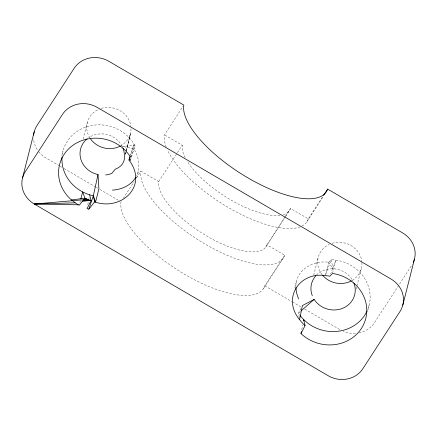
<?xml version="1.0" encoding="UTF-8"?>
<svg xmlns="http://www.w3.org/2000/svg" width="437" height="437" viewBox="0 0 437 437"><rect width="100%" height="100%" fill="white"/><g stroke="black" fill="none" stroke-linecap="round" stroke-linejoin="round"><path stroke-width="0.33" stroke-dasharray="2.19 1.64" d="M295.871 285.842C296.078 269.531 313.897 260.081 328.619 262.244L331.213 259.725A38.838 35.747 14.2 0 1 367.67 309.653M87.804 204.658L88.416 201.375M88.908 198.748L89.153 197.437M301.765 329.58L302.666 324.92M125.539 154.365L130.133 134.618M125.692 153.78L125.993 152.48M126.146 151.83L130.417 133.656M125.534 154.223L130.647 132.673M136.541 177.903C140.288 168.436 139.545 157.396 133.815 148.902L122.141 146.28A22.265 20.495 14.2 0 0 88.842 137.557M61.846 155.583L63.021 150.923M83.09 139.157L87.34 122.365M79.889 202.702L80.37 200.796M294.855 287.721L296.625 280.734M313.673 275.337L318.245 257.251M332.568 273.475L335.944 260.141L330.722 273.731M356.095 289.207L356.75 286.623M356.914 285.978L361.323 268.542M367.621 311.21L369.276 304.644M138.147 171.55L136.65 175.63M130.221 156.621L134.083 144.063A38.838 35.747 14.2 0 0 92.764 125.31A38.838 35.747 14.2 0 0 62.185 155.228M130.608 154.944L134.083 144.063L134.989 145.641L129.969 161.51L134.989 145.641L122.141 146.28M300.907 308.473L298.487 313.132L299.247 317.666M123.234 198.403L134.274 181.41M136.481 178.006L140.9 171.206L158.669 181.59A63.174 23.554 33 0 0 206.996 236.16A63.174 23.554 33 0 0 266.931 244.829L284.706 255.213L264.833 285.809A83.888 31.278 33 0 1 185.135 274.6A83.888 31.278 33 0 1 121.027 201.807M166.213 147.029A83.888 31.278 33 0 1 164.498 134.864L183.087 106.24M158.669 181.59L182.273 145.248L164.498 134.864M266.931 244.829L285 217.003M285.366 216.435L290.534 208.487L308.303 218.866L323.178 195.967M265.893 246.839L285.437 216.741M285.743 216.266L289.802 210.022M263.516 288.54L283.384 257.939M306.987 221.597L323.719 195.836M300.509 311.363L298.487 313.132A38.838 35.747 14.2 0 0 299.514 314.656M59.437 165.831L45.945 157.948A25.373 23.358 14.2 0 1 38.598 151.579M60.022 166.169L61.781 167.202M64.13 168.573L95.801 187.074M96.391 187.413L97.566 188.101M99.909 189.472L119.853 201.118M264.833 285.809L291.812 301.574M292.402 301.912L301.197 307.053M304.72 309.106L339.91 329.667A25.373 23.358 14.2 0 0 340.997 330.268M290.534 208.487A63.174 23.554 33 0 1 282.876 214.769M279.904 215.343A63.174 23.554 33 0 1 187.14 161.155M185.19 157.702A63.174 23.554 33 0 1 182.273 145.248M131.04 128.669A22.265 20.495 14.2 0 1 121.328 145.505M89.951 138.032A22.265 20.495 14.2 0 1 99.254 109.108M101.253 108.398A22.265 20.495 14.2 0 1 130.92 126.648M308.303 218.866A83.888 31.278 33 0 1 301.672 226.158M300.066 226.858A83.888 31.278 33 0 1 229.474 208.165A83.888 31.278 33 0 1 167.595 150.279M361.912 262.544A22.265 20.495 14.2 0 1 352.238 280.385M322.085 274.633A22.265 20.495 14.2 0 1 329.192 244.42M332.164 243.283A22.265 20.495 14.2 0 1 361.825 261.534M37.205 149.623A25.373 23.358 14.2 0 1 33.551 138.605M359.056 332.874A25.373 23.358 14.2 0 0 374.493 322.632L411.654 265.412A25.373 23.358 14.2 0 0 412.255 264.429M355.396 333.355A25.373 23.358 14.2 0 1 343.242 331.317M316.552 275.053A22.265 20.495 14.2 0 1 353.052 281.166M284.706 255.213A83.888 31.278 33 0 1 205.008 244.004A83.888 31.278 33 0 1 140.9 171.206M328.619 262.244L325.243 275.578L331.213 259.725L332.923 268.777L328.619 262.244"/><path stroke-width="0.66" d="M88.536 200.72L88.782 199.403M300.989 333.578L305.075 325.614A44.142 40.63 14.2 0 1 299.569 319.605C282.067 298.684 299.061 271.743 325.243 275.578A42.045 38.702 14.2 0 1 329.771 276.206L332.568 273.475A38.838 35.747 14.2 0 1 362.989 325.778A38.838 35.747 14.2 0 1 300.989 333.578L301.377 331.579M303.442 320.922L303.699 319.589L305.075 325.614M299.574 319.605L302.42 305.556L314.159 299.4A22.265 20.495 14.2 0 0 342.712 308.276A22.265 20.495 14.2 0 0 353.899 283.056M89.64 194.809L91.038 200.802L87.067 208.596L88.853 209.165L93.327 195.776L98.014 174.56A22.265 20.495 14.2 0 1 80.861 159.347A22.265 20.495 14.2 0 1 87.171 138.786M22.56 177.864L34.223 131.772M80.85 198.895L82.62 191.909L84.958 198.18L91.038 200.802M402.777 305.228L414.44 259.136M62.016 156.976A38.838 35.747 14.2 0 0 93.327 195.776L94.627 201.921C121.874 211.339 148.602 185.583 128.975 160.068L130.199 156.222M128.975 160.068L130.221 156.621A38.838 35.752 14.2 0 0 72.837 145.335A38.838 35.752 14.2 0 0 70.767 199.327L75.191 202.812A38.838 35.752 14.2 0 0 78.409 204.795L79.244 205.243L84.958 198.18L71.466 199.949M135.623 177.542C130.821 185.539 121.426 189.647 112.375 190.122M323.549 195.394L327.635 189.101L402.717 232.959A25.373 23.358 14.2 0 1 413.298 262.38M88.853 209.165L94.627 201.921M301.525 310.478L314.159 299.4M84.505 198.742L85.805 198.606M82.44 201.293L90.153 200.479M84.084 199.261L86.663 199.01M75.191 202.812L34.283 204.041L328.247 375.76A25.373 23.358 14.2 0 0 362.83 368.724L399.992 311.505A25.373 23.358 14.2 0 0 391.055 279.052L97.09 107.333A25.373 23.358 14.2 0 0 62.507 114.368L25.346 171.588A25.373 23.358 14.2 0 0 34.283 204.041L87.526 199.403M83.341 200.173L88.394 199.78M83.019 200.578L89.268 200.135M34.283 204.041L78.409 204.795M298.553 298.881L296.505 292.719L295.854 287.349M93.327 195.776L95.528 202.156L98.904 188.822L98.014 174.56M327.635 189.101A83.888 31.278 33 0 1 247.943 177.892A83.888 31.278 33 0 1 183.83 105.099L108.753 61.24A25.373 23.358 14.2 0 0 74.17 68.276L37.008 125.495A25.373 23.358 14.2 0 0 33.616 135.153M312.275 295.691A22.265 20.495 14.2 0 1 315.847 275.802M120.41 146.018A22.265 20.495 14.2 0 1 90.541 138.906M351.321 280.898A22.265 20.495 14.2 0 1 322.757 275.452M105.59 174.958A22.265 20.495 14.2 0 0 111.801 173.391L115.155 169.294L118.389 167.71L120.448 166.136A15.077 13.88 14.2 0 0 124.048 160.592L124.725 156.43L124.305 154.135A22.265 20.495 14.2 0 0 122.988 148.17M366.954 311.259A38.838 35.747 14.2 0 1 335.572 331.514A38.838 35.747 14.2 0 1 300.061 315.399"/></g></svg>
